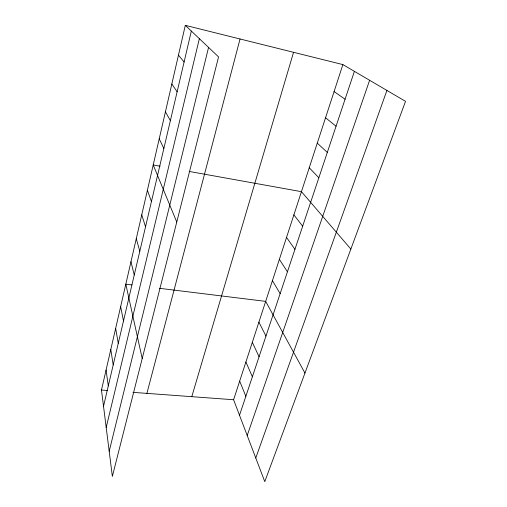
<?xml version="1.0" encoding="UTF-8"?>
<svg xmlns="http://www.w3.org/2000/svg" width="507" height="507" viewBox="0 0 507 507"><rect width="100%" height="100%" fill="white"/><g stroke="black" fill="none" stroke-linecap="round" stroke-linejoin="round"><path stroke-width="0.76" d="M185.309 25.35L218.568 56.892L112.358 476.428L101.476 390.041L185.309 25.35L342.884 64.592L405.524 101.349L264.774 481.65L233.6 399.744L342.884 64.592M103.523 406.291L191.335 31.066M106.197 427.521L199.365 38.684M109.195 451.287L208.573 47.411M146.91 393.375L240.045 38.982M191.792 396.67L293.547 52.303M239.513 415.277L354.393 71.341M247.207 435.481L369.616 80.277M255.769 457.979L386.917 90.43M101.476 390.041L107.598 390.491M132.961 392.355L233.6 399.744M131.909 284.921L125.812 284.167L142.207 358.525M159.432 288.306L265.674 301.373L304.954 373.076M160.085 166.201L153.215 164.965L176.766 222.028M189.155 171.436L301.45 191.671L350.857 249.057M334.081 91.59L345.077 99.239M325.545 117.763L336.052 126.243M317.274 143.145L327.319 152.404M309.245 167.766L318.846 177.761M178.458 55.149L184.104 61.968M293.883 214.879L302.673 226.192M286.525 237.428L294.941 249.336M171.835 83.966L177.12 91.805M279.382 259.343L287.437 271.809M272.436 280.65L280.143 293.635M165.421 111.844L170.377 120.628M258.906 322.141L265.966 336.084M159.223 138.829L163.856 148.5M252.321 342.339L259.071 356.725M245.914 361.992L252.372 376.783M239.678 381.118L245.851 396.297M147.398 190.283L151.441 201.545M141.751 214.829L145.528 226.806M136.282 238.639L139.799 251.282M130.971 261.745L134.247 275.003M120.66 306.602L123.486 320.994M115.653 328.378L118.27 343.283M110.792 349.526L113.207 364.913M106.071 370.072L108.295 385.903"/></g></svg>
